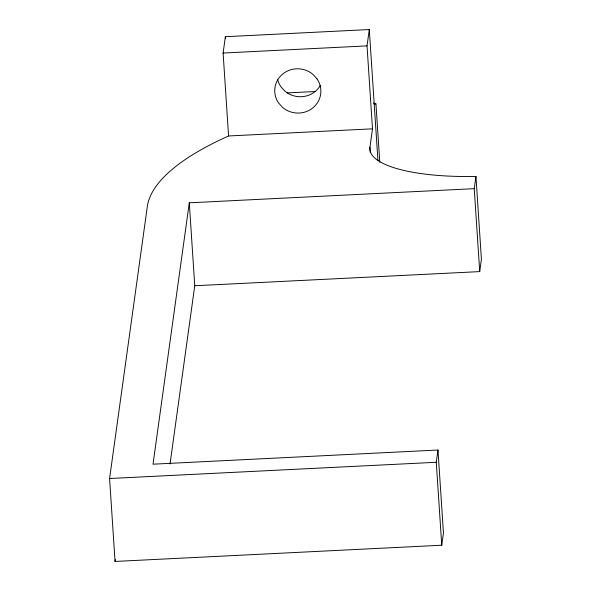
<?xml version="1.0" encoding="UTF-8"?>
<svg xmlns="http://www.w3.org/2000/svg" width="591" height="591" viewBox="0 0 591 591"><rect width="100%" height="100%" fill="white"/><g stroke="black" fill="none" stroke-linecap="round" stroke-linejoin="round"><path stroke-width="0.89" d="M372.493 128.823L369.944 147.203A123.268 34.544 -3.8 0 0 475.947 176.406L474.248 188.662L189.29 202.816L153.017 464.186L437.975 450.024L443.449 532.964L441.75 545.22L115.053 561.45L109.586 478.511L147.551 204.892A428.29 120.025 -3.8 0 1 228.577 135.974L372.493 128.823L367.026 45.884L369.294 29.55L225.37 36.701L223.11 53.035L228.577 135.974M115.053 561.45L115.311 559.625M170.031 463.965L194.757 285.756L189.29 202.816M441.75 545.22L436.276 462.28L437.975 450.024M194.757 285.756L479.715 271.601L481.414 259.353L475.947 176.406M223.11 53.035L367.026 45.884M287.174 92.905L315.454 91.502M374.125 104.001L375.95 103.913L379.799 162.244M109.586 478.511L436.276 462.28M373.379 102.989L375.95 103.913M474.248 188.662L479.715 271.601M369.294 29.55L377.937 160.604M369.944 147.203L370.306 152.67M225.37 36.701L225.496 38.533M320.344 85.392A23.093 22.126 7.9 0 1 284.818 91.044L280.858 86.648A23.093 22.126 7.9 0 1 277.718 79.837M317.012 78.884L313.053 74.481A23.093 22.126 7.9 0 0 282.624 74.082A23.093 22.126 7.9 0 0 278.59 102.982L282.55 107.377A23.093 22.126 7.9 0 0 312.979 107.784A23.093 22.126 7.9 0 0 317.012 78.884"/></g></svg>
